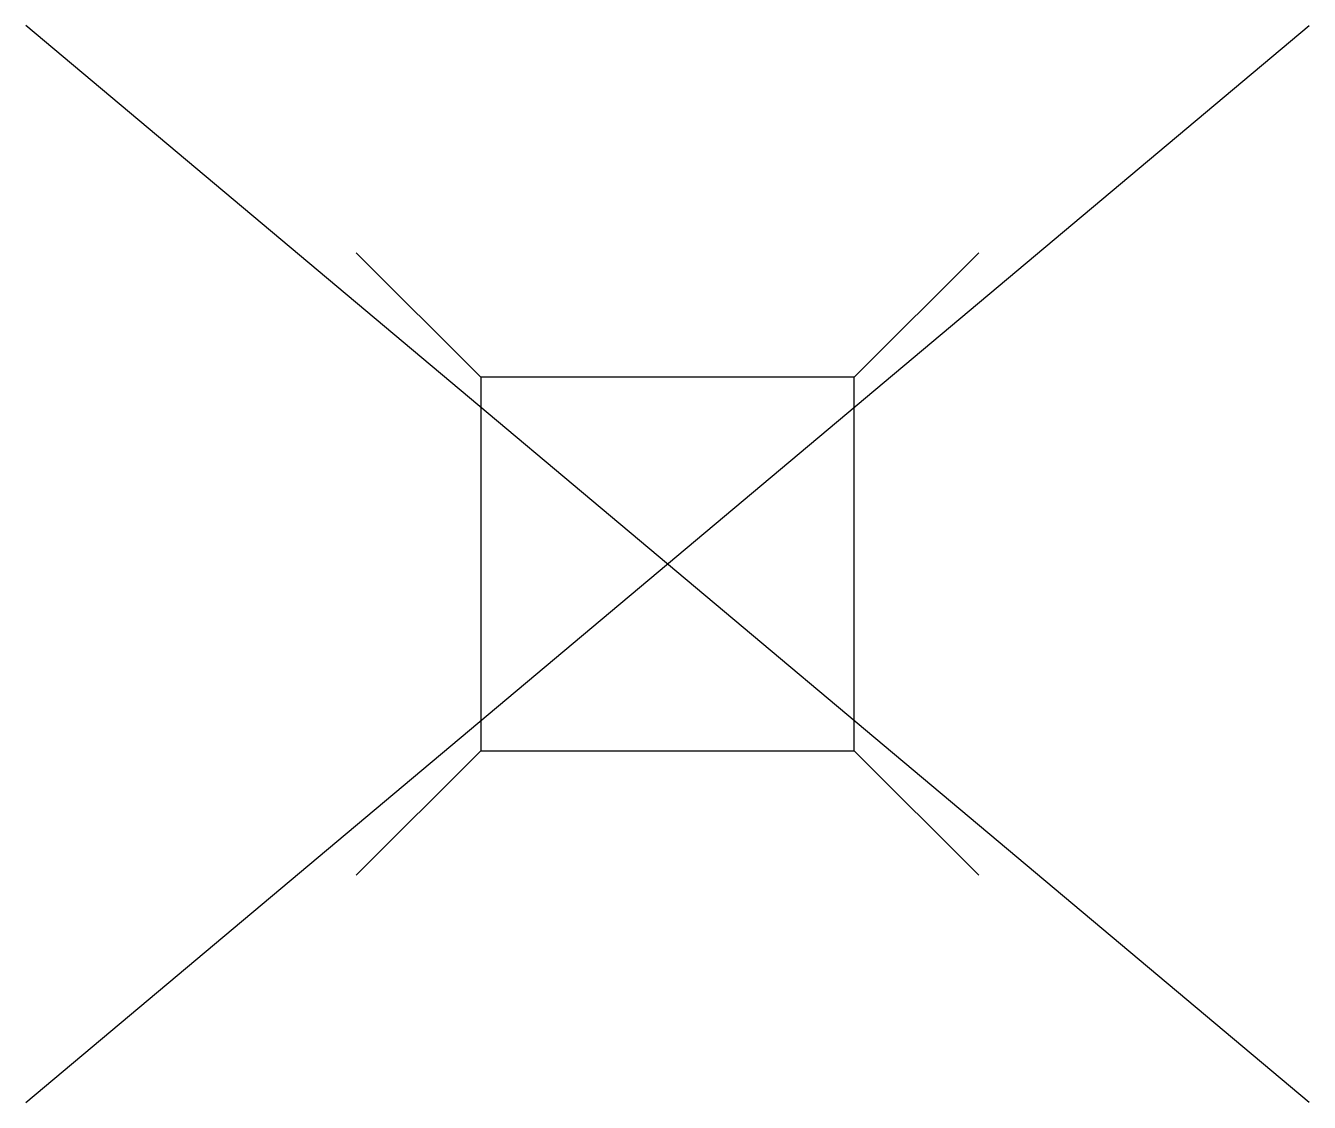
# Model space of a CAD drawing. Header units: metres. Extents: x -0.64 to 0.64, y -0.54 to 0.54.
import ezdxf

# ---------------------------------------------------------------- set-up
doc = ezdxf.new("R2010")
doc.units = ezdxf.units.M
doc.header["$LTSCALE"] = 0.2

msp = doc.modelspace()

# ---------------------------------------------------------------- linework, layer by layer
at = {"color": 0}
for p, q in [((-0.6442, -0.5406), (0.6442, 0.5406)), ((0.6442, -0.5406), (-0.6442, 0.5406))]:
    msp.add_line(p, q, dxfattribs=at)
for p, q in [((-0.3125, 0.3125), (-0.1875, 0.1875)), ((0.1875, 0.1875), (0.3125, 0.3125)), ((-0.1875, 0.1875), (-0.1875, -0.1875)), ((0.1875, 0.1875), (-0.1875, 0.1875)), ((0.1875, -0.1875), (0.1875, 0.1875)), ((-0.1875, -0.1875), (-0.3125, -0.3125)), ((-0.1875, -0.1875), (0.1875, -0.1875)), ((0.1875, -0.1875), (0.3125, -0.3125))]:
    msp.add_line(p, q)

doc.saveas('drawing.dxf')
